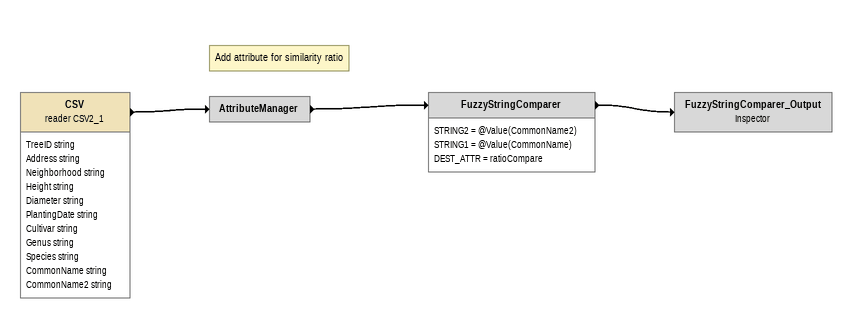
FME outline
CSV (reader CSV2_1)
    attributes: TreeID string, Address string, Neighborhood string, Height string, Diameter string, PlantingDate string, Cultivar string, Genus string, Species string, CommonName string, CommonName2 string
    -> AttributeManager
Note: Add attribute for similarity ratio
AttributeManager
    -> FuzzyStringComparer
FuzzyStringComparer
    STRING2 = @Value(CommonName2)
    STRING1 = @Value(CommonName)
    DEST_ATTR = ratioCompare
    -> FuzzyStringComparer_Output
FuzzyStringComparer_Output: Inspector
